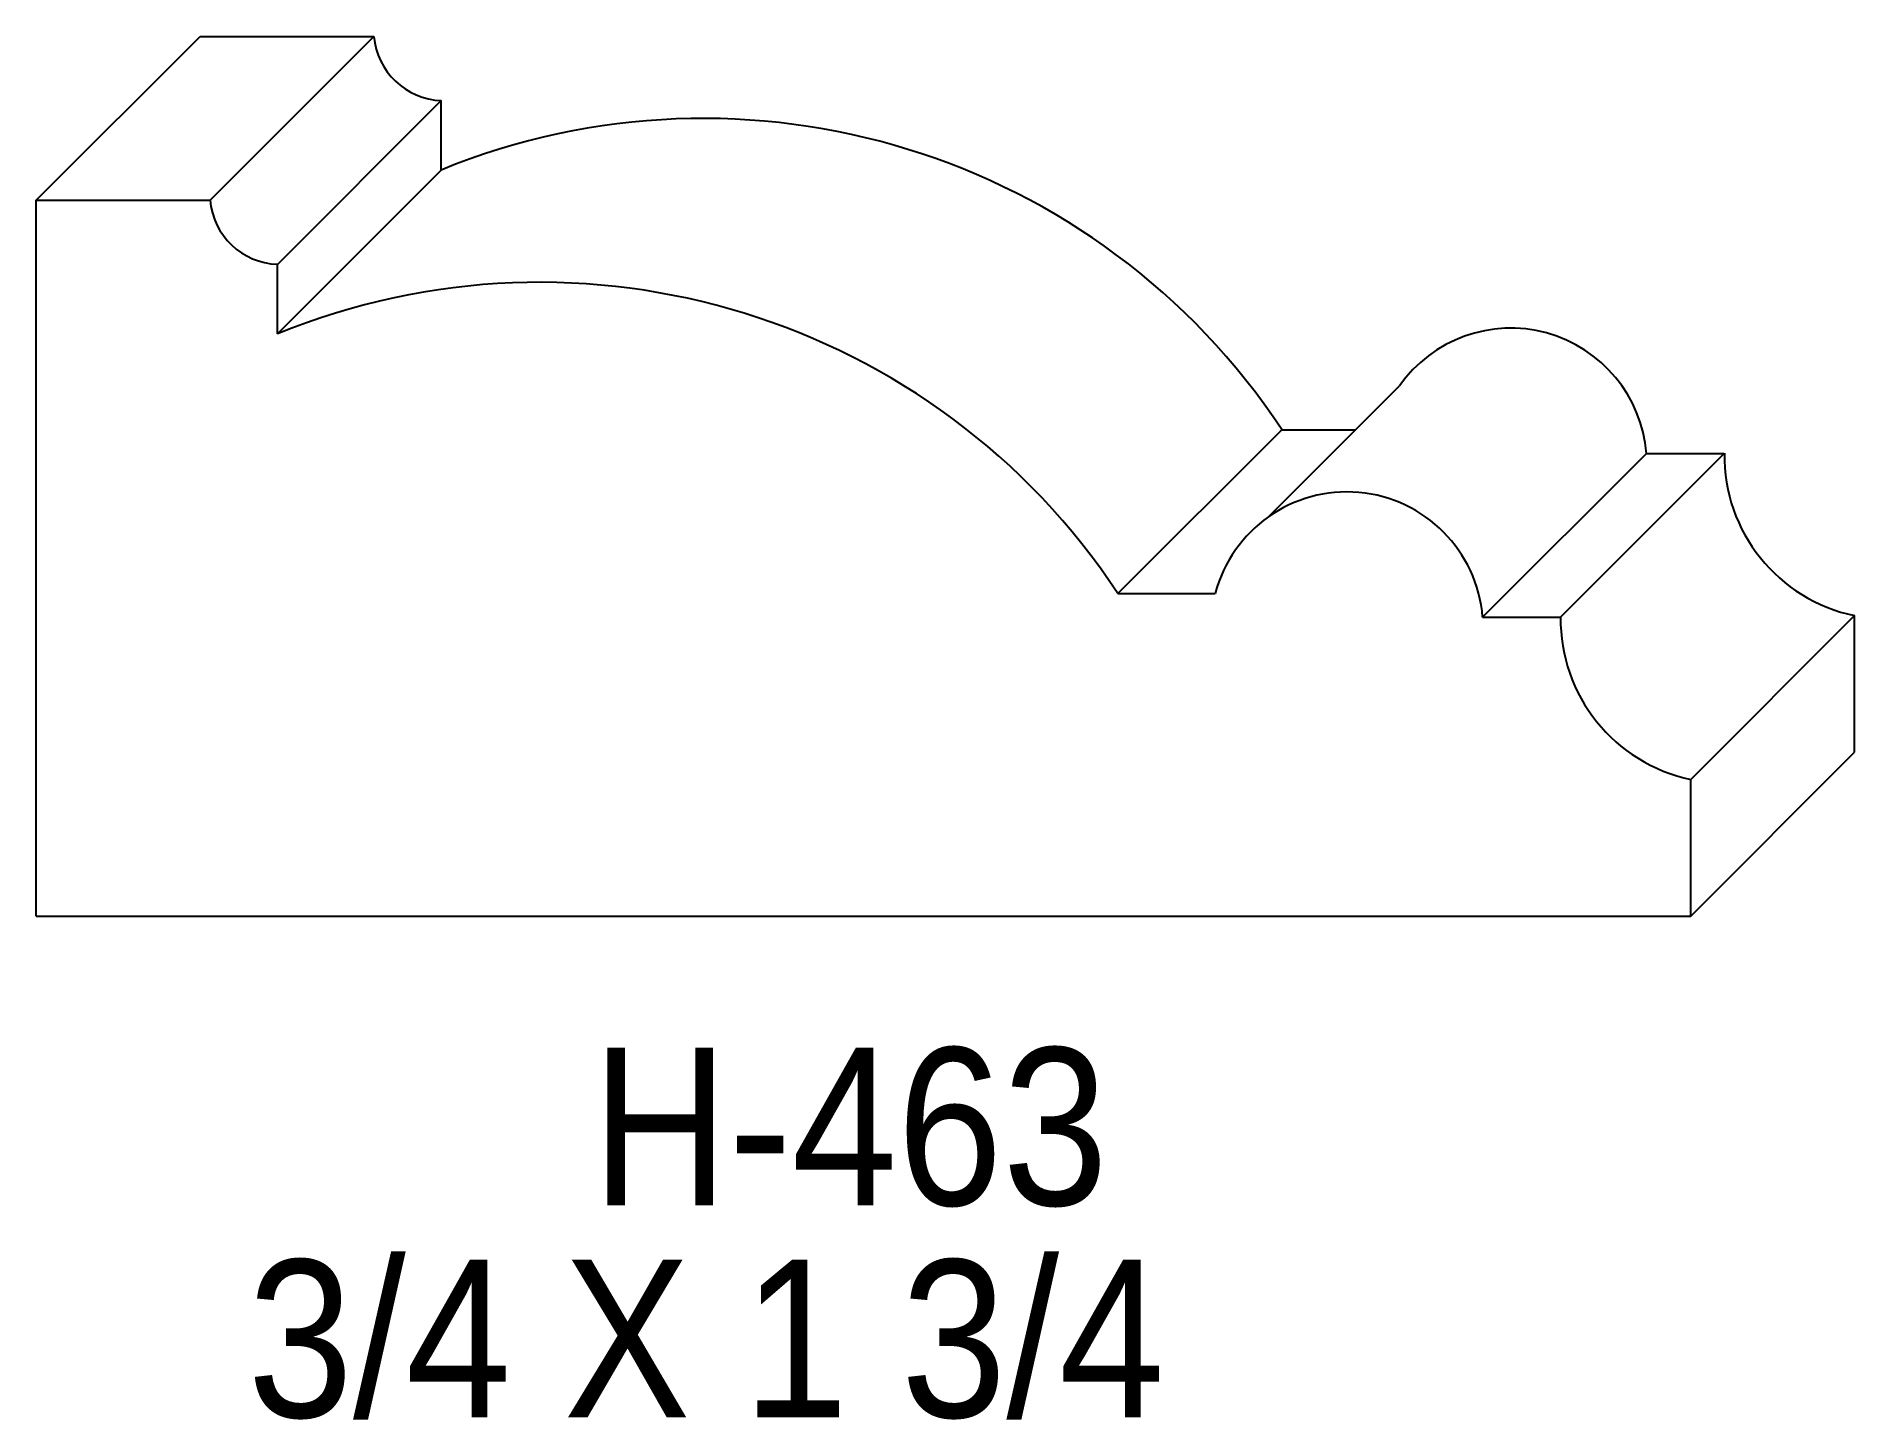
# Model space of a CAD drawing. Extents: x 69.52 to 71.48, y 148.01 to 149.5.
import ezdxf

# ---------------------------------------------------------------- set-up
doc = ezdxf.new("R2010")
doc.units = 0
doc.header["$LTSCALE"] = 5
doc.layers.add('PROFILE', color=7, linetype='CONTINUOUS')
doc.styles.add('TXT', font='TXT', dxfattribs={"height": 3.5})

msp = doc.modelspace()

# ---------------------------------------------------------------- linework, layer by layer
at = {"layer": 'PROFILE', "color": 1, "linetype": 'CONTINUOUS'}
for p, q in [((69.5163, 149.3261), (69.6931, 149.5028)), ((69.6931, 149.5028), (69.8805, 149.5028)), ((69.7038, 149.3261), (69.8805, 149.5028)), ((69.7766, 149.2568), (69.9533, 149.4335)), ((69.9533, 149.3585), (69.9533, 149.4335)), ((69.7766, 149.1818), (69.9533, 149.3585)), ((69.5163, 149.3261), (69.7038, 149.3261)), ((69.5163, 148.5537), (69.5163, 149.3261)), ((69.7766, 149.1818), (69.7766, 149.2568)), ((70.8461, 148.9845), (70.9872, 149.1257)), ((70.6834, 148.9017), (70.8602, 149.0784)), ((70.8602, 149.0784), (70.94, 149.0784)), ((71.077, 148.8762), (71.2538, 149.0529)), ((71.1611, 148.8762), (71.3378, 149.0529)), ((71.2538, 149.0529), (71.3378, 149.0529)), ((70.6834, 148.9017), (70.7885, 148.9017)), ((71.077, 148.8762), (71.1611, 148.8762)), ((71.3017, 148.7011), (71.4784, 148.8778)), ((71.4784, 148.7304), (71.4784, 148.8778)), ((71.3017, 148.5537), (71.4784, 148.7304)), ((71.3017, 148.5537), (71.3017, 148.7011)), ((69.5163, 148.5537), (71.3017, 148.5537))]:
    msp.add_line(p, q, dxfattribs=at)
for centre, major_axis, start_param, end_param in [((69.9562, 149.5094), (0, 0.0759), -4.625703, -3.179594), ((70.2362, 148.6664), (0.7478, 0), 0.583632, 1.958815), ((69.7794, 149.3327), (0, 0.0759), -4.625703, -3.179594), ((70.0595, 148.4896), (0, 0.7478), -0.987165, 0.388018), ((71.1073, 149.0411), (0, 0.1469), -1.49031, 0.957702), ((71.5144, 149.0507), (0, 0.1766), 1.558117, -3.346834), ((70.9306, 148.8644), (0, 0.1469), -1.49031, 1.314229), ((71.3377, 148.874), (0, 0.1766), 1.558117, -3.346834)]:
    msp.add_ellipse(centre, major_axis=major_axis, ratio=1, start_param=start_param, end_param=end_param, dxfattribs=at)

# ---------------------------------------------------------------- texts
at = {"layer": 'PROFILE', "color": 1, "linetype": 'CONTINUOUS', "style": 'TXT', "width": 0.9}
for s, height, p in [('H-463', 0.16996, (70.1156, 148.2416)), ('3/4 X 1 3/4', 0.169956, (69.7443, 148.0128))]:
    msp.add_text(s, height=height, dxfattribs=at).set_placement(p)

doc.saveas('drawing.dxf')
